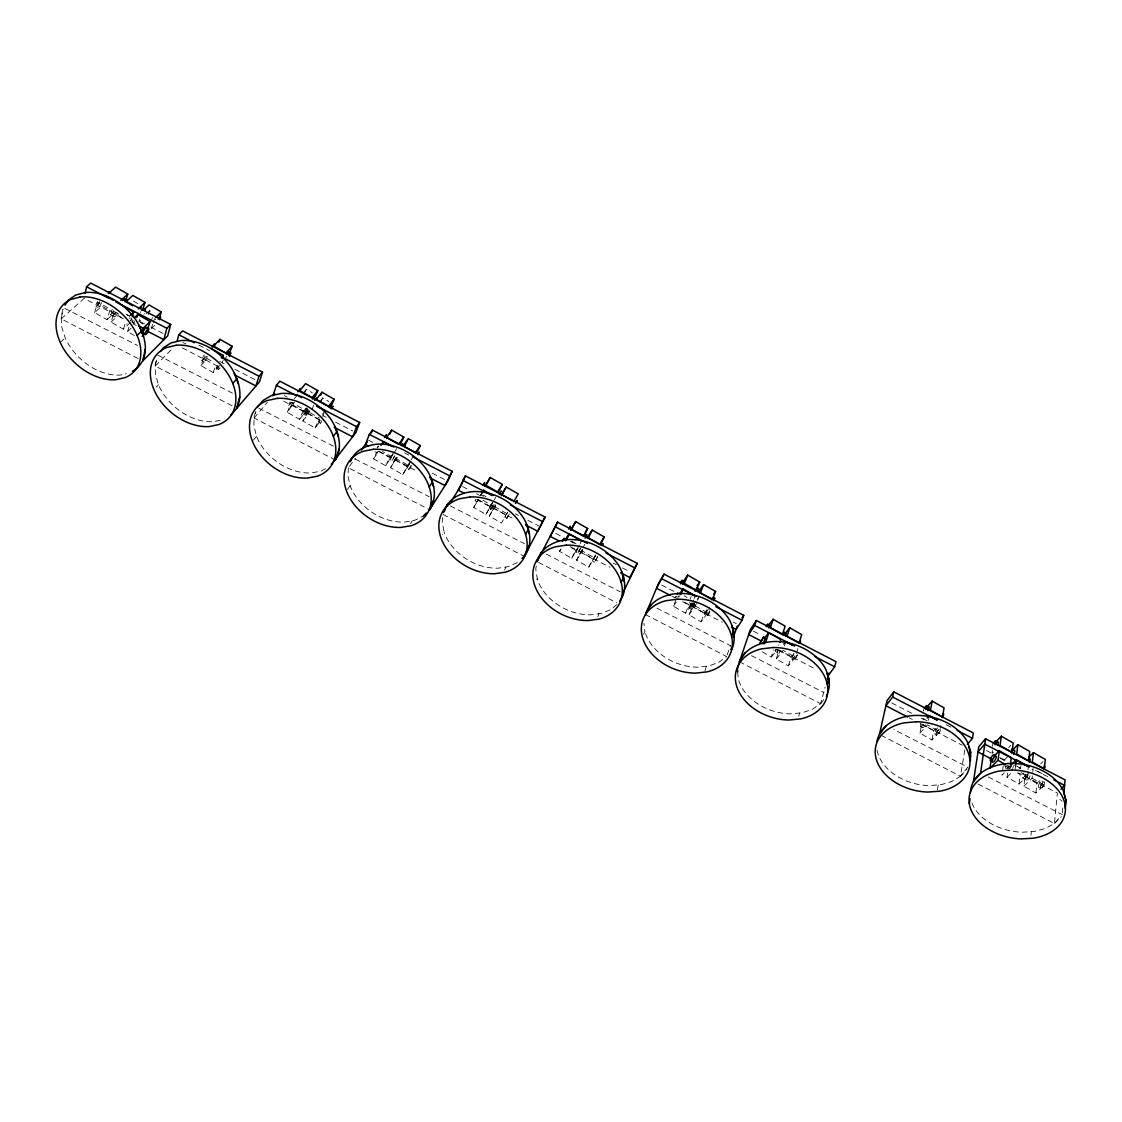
<?xml version="1.0" encoding="UTF-8"?>
<svg xmlns="http://www.w3.org/2000/svg" width="1122" height="1122" viewBox="0 0 1122 1122"><rect width="100%" height="100%" fill="white"/><g stroke="black" fill="none" stroke-linecap="round" stroke-linejoin="round"><path stroke-width="0.75" stroke-dasharray="5 3.75" d="M348.423 467.804L347.89 475.588L350.162 485.672A46.759 34.964 34 0 0 404.355 522.095L414.495 520.398L423.106 516.204M1062.408 812.917L1063.067 804.306M971.904 803.001A48.414 33.856 10.4 0 0 1021.974 832.229L1034.063 831.514L1045.129 828.541L1054.428 823.492L1057.373 793.044L1018.467 772.932M1029.701 772.048L1025.031 776.592L1023.895 786.171L1035.901 793.03L1044.175 785.12L1044.512 781.908M1030.992 835.217L1031.286 831.683M1035.901 793.03L1036.966 783.408L1040.487 780.014M442.727 517.48L442.208 522.053L444.088 531.954L442.433 534.647M709.763 611.28C708.487 619.414 700.703 616.006 707.155 610.186M1023.895 786.171L1032.1 778.219L1033.208 768.626L1030.866 770.898M1010.585 765.372L1008.285 767.658L1007.023 777.195L1019.028 784.054L1027.219 776.087L1027.78 771.305M1027.976 769.706L1028.355 766.522M1020.908 765.681L1020.529 768.794L1014.583 765.4M1019.028 784.054L1020.207 774.489L1017.233 772.778M1015.144 769.187L1015.55 766.017M378.016 451.914L377.034 453.078L375.014 451.703M1003.264 765.681L1001.988 775.19L1004.288 772.904M999.52 757.785L1003.98 760.337L1004.4 757.224M377.034 453.078L377.469 451.914M694.995 604.772L691.951 609.442L694.49 604.253M992.535 750.436L992.086 753.535L994.358 751.235M536.26 566.077L535.769 569.064L537.256 578.756L535.811 581.561M877.067 750.239A47.755 34.305 12.9 0 0 929.1 785.582L940.909 784.713L951.61 781.543L960.474 776.284L965.299 746.789M396.978 457.117C395.715 465.77 385.94 459.263 392.77 454.228M937.417 789.972L938.188 784.909M931.919 740.015L933.658 730.731L921.681 723.9L919.872 733.143L931.919 740.015L939.619 731.81L940.755 725.625M138.104 358.563L61.247 318.858L63.042 309.279M393.92 462.026L396.865 456.57M928.413 720.268L929.297 715.654M411.339 465.56C410.231 471.829 404.088 468.898 408.773 464.438M408.66 469.795L410.82 465.616M232.044 405.757L155.229 366.067L156.715 359.825M62.972 309.223L61.121 316.895L61.78 327.203L65.23 337.918A48.456 33.912 43.3 0 0 120.699 375.014L126.407 373.682M306.362 407.987L302.8 413.836L305.647 408.31M737.701 671.98L738.15 678.179A47.04 34.922 17.5 0 0 790.814 713.858L802.188 712.75L812.342 709.314L820.603 703.718L825.091 687.211M798.794 716.299L799.565 713.003M156.07 361.144L155.187 364.145L155.411 374.243L158.468 384.762A47.811 34.375 40.8 0 0 213.573 421.676L223.124 419.642M94.641 312.645L97.782 302.084L110.208 309.167L106.997 319.686L94.641 312.645L101.779 306.096L114.065 313.094L106.997 319.686M335.408 460.048L254.091 418.029L255.9 411.97M788.373 665.893L791.038 657.071L779.019 650.213L776.284 658.993L788.373 665.893L795.302 657.282L797.938 648.474M130.39 322.505L123.434 329.167L111.092 322.126L114.318 311.621L119.83 314.763M784.502 645.949L785.849 641.56M123.434 329.167L125.79 321.691M134.374 335.506L127.515 331.607L128.946 327.119M130.853 321.018L131.807 318.045M762.245 651.84L771.319 657.029L773.633 649.722M139.801 319.013L138.918 321.762L141.176 319.574M707.73 610.116L704.251 615.88M148.413 314.511L149.675 310.626L153.349 312.729M151.175 321.285L152.438 317.4M151.68 327.287L152.648 324.356M153.139 322.884L154.584 318.48M694.097 602.963L690.647 608.727L691.811 605.726M597.689 556.877L594.506 562.22L597.549 556.61M594.506 562.22L592.444 561L595.516 555.446M727.168 654.911L730.52 645.332M255.69 411.788L254.133 416.15L253.923 426.009L256.573 436.304A47.194 34.726 37.6 0 0 311.201 472.965L321.06 471.114L327.933 467.439M219.575 365.66L213.194 372.602L200.866 365.576L204.597 355.295M704.925 670.914L706.439 666.216M378.479 446.051L377.735 447.706M213.194 372.602L215.901 365.295M775.4 649.259C773.731 652.261 780.632 654.855 781.192 650.872M222.072 363.219L223.152 360.316M695.935 601.294L692.302 606.371L688.992 614.87L701.124 621.798L707.575 612.935L709.707 607.254M701.124 621.798L704.35 613.257L708.95 606.946M688.992 614.87L695.374 605.964L697.014 601.729M697.561 600.312L698.655 597.493L696.846 600.032M308.312 409.586L304.861 415L307.19 409.628M676.229 599.218L673.396 606.245L685.528 613.173L691.895 604.267L693.55 600.032M694.097 598.629L695.205 595.796M690.142 599.19L691.236 596.427M685.528 613.173L688.866 604.702L682.835 601.252M218.916 367.539L218.425 369.559L220.193 367.862M287.246 412.335L291.425 402.335L303.767 409.376L299.518 419.333L287.246 412.335L294.329 402.307M643.649 634.225L644.87 631.307L643.986 623.397M304.707 393.065L306.292 389.334L312.393 392.826M299.518 419.333L305.324 412.111L308.368 405.014M302.842 420.96L308.634 413.723L320.822 420.666L315.114 427.959L302.842 420.96L307.119 411.003L319.447 418.043M693.228 602.977L692.176 605.137M308.634 413.723L309.854 410.876M313.725 405.224L312.028 409.151L313.922 406.781M321.06 401.676L322.673 397.973L328.774 401.452M315.114 427.959L318.83 419.46M322.673 416.43L323.921 413.611M478.645 499.024C478.813 502.039 474.045 502.347 475.518 499.5M777.77 649.666L777.209 651.966L779.159 649.708M779.79 650.83L779.229 653.13M595.852 555.264L592.472 561.056M597.774 616.82L598.966 613.734M476.99 501.772L478.379 499.22M309.237 410.806L306.152 415.659L302.8 413.836M393.149 454.228L389.909 459.683M394.369 451.367L385.758 465.784L373.528 458.814L376.852 451.871M582.22 549.429L576.554 560.187L588.713 567.129L597.17 552.543M588.713 567.129L596.82 552.431M385.758 465.784L390.47 456.093L382.279 451.423M395.281 451.296L396.627 448.534M410.652 461.563L402.77 474.634L390.554 467.664L397.034 455.476M390.554 467.664L397.118 457.369M691.643 602.893L688.613 607.563L690.703 603.019M217.247 365.576L216.364 368.381L218.425 369.559M583.412 547.101L584.772 544.338M679.483 595.754L678.698 597.283M674.855 597.816L675.64 596.301M402.77 474.634L410.147 461.212M579.443 545.026L571.687 558.265L559.513 551.323L560.902 548.644M580.116 543.679L581.462 540.972M571.687 558.265L575.74 550.159L569.696 546.709M495.756 504.788C494.367 513.231 485.77 509.598 492.151 503.455M394.944 455.953L391.873 460.862L394.439 455.967M293.669 402.63C293.207 408.24 286.026 406.599 290.163 402.041M319.686 419.53C316.53 422.503 322.084 425.126 322.673 420.82M321.748 420.708L320.668 423.401M492.362 510.706L495.686 504.872M582.584 549.696C582.332 556.694 572.164 553.398 577.535 548.462M580.537 548.532L577.69 553.286L580.425 548.195M409.306 464.382L406.613 468.631M505.11 516.681L506.849 518.392L507.986 516.372M504.549 569.99L505.952 567.003M493.512 501.197L485.91 514.423L473.708 507.467L478.168 499.332M480.623 495.615L482.095 492.909M492.278 503.329L489.08 508.869M485.91 514.423L493.47 501.071M578.111 548.083L575.642 552.122M507.663 512.207L501.492 523.034L489.29 516.078L495.391 505.545M291.215 402.237L288.677 405.575M494.017 505.026L491.127 510.033L494.199 504.634M505.545 515.924L504.802 517.228M506.695 513.904L507.551 512.417M509.318 514.044L506.849 518.392M676.65 596.119L675.725 597.661M677.674 597.451L678.586 595.908M489.29 516.078L493.876 508.238L505.994 515.138M494.241 499.767L495.77 497.172M582.052 550.018L579.723 554.45M475.742 499.332L474.985 500.58M480.468 495.391L482.025 492.796M473.708 507.467L478.393 499.669L490.51 506.583M306.011 411.914L303.964 414.467L307.148 408.562M306.362 411.493L307.709 409.474M292.688 402.447L290.738 406.739M559.513 551.323L561.14 548.686M218.608 365.926L216.364 368.381M576.554 560.187L582.318 551L594.548 557.971M377.09 447.706L378.212 446.051M410.568 523.679L412.153 520.79M320.163 420.427L318.606 422.223M308.452 410.666L306.152 415.659M692.456 603.089L689.918 608.278L693.564 603.033M739.454 661.784L820.603 703.718L823.38 699.623M411.003 459.95L412.714 457.439M673.396 606.245L676.987 601.126M227.009 356.053L225.732 357.595M373.528 458.814L378.857 451.353L391.003 458.267M347.371 489.557L350.162 485.672M349.419 466.429L355.422 458.197M776.648 649.287L775.176 650.816M820.603 703.718L823.492 700.03M322.309 414.411L325.156 410.778M771.319 657.029L777.181 649.596M776.284 658.993L783.142 650.325L795.302 657.282M319.84 401.508L322.673 397.973M791.038 657.071L795.975 650.928M880.98 735.219L960.474 776.284L967.781 767.168L893.799 729.496M303.403 392.854L306.292 389.334M294.385 398.759L297.33 395.168M253.474 440.034L256.573 436.304M254.091 418.029L267.443 402.237M978.019 783.998L1054.428 823.492L1061.16 815.904M960.474 776.284L966.898 769.257M919.872 733.143L927.515 724.896L939.619 731.81M200.866 365.576L207.332 358.689L214.134 362.56M933.658 730.731L935.846 728.388M156.196 387.132L158.468 384.762M155.229 366.067L171.484 349.461M1008.664 747.575L1010.936 745.288M1003.98 760.337L1007.416 756.901M1054.428 823.492L1061.286 816.676M1007.023 777.195L1011.665 772.623M151.204 328.76L154.556 325.464M1040.655 763.942L1042.983 761.684M127.515 331.607L133.294 326.053M146.281 313.894L149.675 310.626M111.092 322.126L118.119 315.52L122.214 317.849M60.265 342.462L65.23 337.918M61.247 318.858L84.024 298.438L123.939 319.069M777.981 645.066L778.696 645.08M797.181 654.869L794.053 660.928L797.574 654.883M616.932 604.548L610.803 609.583L601.434 613.411L590.705 614.814A46.507 35.217 25.9 0 1 537.256 578.756M709.707 610.901L706.285 617.044M517.34 562.627L508.35 566.638L497.916 568.195A46.549 35.161 30 0 1 444.088 531.954M792.02 659.778C801.865 648.179 786.957 657.212 794.053 660.928M751.488 655.669L824.011 692.597M656.931 608.18L731.011 645.893M988.3 776.971L1062.282 814.642M157.837 355.155L233.544 393.71M64.88 308.466L137.501 345.45M546.344 554.156L620.368 591.841M258.789 408.198L334.426 446.71M450.371 505.938L524.395 543.623M355.183 459.052L429.179 496.723M1035.382 770.295L1049.196 777.434M946.365 724.826L950.979 727.196M986.575 750.632L991.231 753.044M1000.529 757.855L1008.285 761.866M1016.041 765.863L1020.697 768.275M753.465 631.195L761.235 635.206M891.709 702.933L913.434 714.167M921.19 718.178L924.29 719.777M198.875 345.113L209.66 350.695M661.671 585.067L674.098 591.504M733.157 622.037L736.27 623.636M555.769 533.399L561.982 536.611M571.308 541.435L574.408 543.048M613.257 563.118L616.371 564.731M622.584 567.942L630.354 571.954M1004.456 765.695L1010.684 768.907M462.516 486.541L468.73 489.753M476.513 493.764L479.613 495.377M515.363 513.862L518.476 515.461M527.803 520.285L538.686 525.909M777.742 649.554L815.989 669.315M182.984 342.406L186.042 343.991M219.674 361.382L225.788 364.538M234.961 369.278L254.848 379.559M909.241 717.814L912.354 719.426M920.138 723.452L962.185 745.176M284.231 395.617L287.344 397.23M323.136 415.729L326.25 417.342M335.59 422.167L352.715 431.016M671.84 596.161L674.897 597.731M682.555 601.687L722.33 622.247M126.393 314.497L129.465 316.081M140.166 321.607L144.752 323.978M150.867 327.147L163.111 333.472M368.521 440.217L374.748 443.428M432.25 473.161L444.691 479.585M570.13 546.666L609.905 567.213M476.57 499.641L514.83 519.416M182.269 347.89L219.099 366.922M283.726 401.199L320.513 420.203M133.153 323.837L136.225 325.422M379.208 451.577L415.925 470.567M645.431 614.547L726.621 656.51L718.781 662.303L708.978 665.935L697.912 667.183A46.703 35.147 21.3 0 1 644.87 631.307M538.518 562.403L616.623 602.752M443.078 514.437L524.269 556.386M349.952 468.603L429.614 509.753M695.374 605.964L707.575 612.935M689.188 602.724L691.895 604.267M692.302 606.371L704.35 613.257M688.613 607.563L691.951 609.442M571.771 541.365L577.311 544.535M570.481 541.295L573.496 543.02M483.175 495.083L485.994 496.695M480.482 494.578L483.498 496.303M580.579 552.052L592.654 558.952M404.579 452.797L408.646 455.111M494.578 506.653L506.835 513.638M482.993 500.314L491.17 504.984M133.448 301.117L139.591 304.623M395.295 457.986L407.581 464.985M395.771 460.132L407.903 467.061M293.137 405.154L305.324 412.111M126.772 314.581L129.507 316.138M140.278 322.533L143.013 324.09M201.609 360.611L203.671 361.789M132.214 321.944L134.963 323.515M95.861 306.194L97.937 307.386M110.222 314.497L114.374 316.853M1037.696 771.207L1045.199 775.484M1042.058 781.122L1044.077 782.272M1032.1 778.219L1044.175 785.12M1021.188 772.637L1027.219 776.087M1007.051 765.456L1010.081 767.182M922.873 718.389L927.333 720.955M1025.031 776.592L1036.966 783.408M1022.549 777.869L1026.574 780.169M1038.776 787.335L1040.781 788.486M934.822 733.998L936.842 735.148M920.938 724.041A3.534 0.982 -60 0 0 920.685 726.495L922.705 727.659M684.139 595.768L687.141 597.479M1059.939 799.467L1062.197 801.318M134.486 321.032A3.534 0.884 -60.1 0 1 133.238 323.978M131.961 322.645A3.534 0.884 -60.1 0 1 133.434 320.696M140.362 312.491A3.492 0.87 -60.2 0 1 140.741 311.706M207.275 356.445A3.534 0.715 -60.2 0 1 204.835 360.989A3.534 0.715 -60.2 0 1 203.783 360.695A3.534 0.715 -60.2 0 1 206.406 356.193M132.424 319.854A3.534 0.898 -60.1 0 1 131.989 321.201M130.376 320.696A3.534 0.898 -60.1 0 1 131.779 319.181M1025.831 774.25A3.52 1.22 -59.9 0 1 1022.408 777.812A3.52 1.22 -59.9 0 1 1023.951 772.988M101.541 302.73A3.534 0.968 -60.1 0 1 98.175 307.456A3.534 0.968 -60.1 0 1 99.549 302.898M99.465 301.552A3.534 0.968 -60.1 0 1 96.113 306.278A3.534 0.968 -60.1 0 1 97.474 301.706M115.243 312.547A3.534 0.94 -60.1 0 1 112.298 315.675A3.534 0.94 -60.1 0 1 113.939 311.201M113.546 310.57A3.534 0.94 -60.1 0 1 111.092 314.244A3.534 0.94 -60.1 0 1 110.208 313.347A3.534 0.94 -60.1 0 1 112.368 309.363M1011.231 765.639A3.52 1.192 -59.9 0 1 1009.59 768.738M1007.5 768.275A3.52 1.192 -59.9 0 1 1008.622 765.905M117.67 312.926A3.534 0.926 -60.1 0 1 114.472 316.923A3.534 0.926 -60.1 0 1 116.001 312.393M129.296 318.339A3.534 0.898 -60.1 0 1 130.376 318.213M127.221 323.893A3.534 0.898 -60.1 0 1 126.66 323.978M155.299 319.602A3.492 0.842 -60.3 0 1 155.678 318.816M1028.117 774.615A3.52 1.22 -59.9 0 1 1025.76 778.486A3.52 1.22 -59.9 0 1 1024.148 778.121A3.52 1.22 -59.9 0 1 1025.957 774.138M1030.136 775.779A3.52 1.234 -59.9 0 1 1027.766 779.636A3.52 1.234 -59.9 0 1 1026.167 779.271A3.52 1.234 -59.9 0 1 1027.962 775.274M940.474 729.482A3.52 1.024 -60 0 1 938.258 734.195A3.52 1.024 -60 0 1 936.632 733.9A3.52 1.024 -60 0 1 939.409 729.3M938.23 729.524A3.52 1.01 -60 0 1 935.425 733.788A3.52 1.01 -60 0 1 934.921 731.796A3.52 1.01 -60 0 1 937.824 727.883M1013.404 765.569A3.52 1.192 -59.9 0 1 1012.591 768.388M1009.786 768.654A3.52 1.192 -59.9 0 1 1011.679 765.737M1008.552 766.074A3.52 1.178 -59.9 0 1 1006.518 768.626M1005.326 768.36A3.52 1.178 -59.9 0 1 1006.154 765.555M923.336 711.222A3.492 0.954 -59.9 0 1 923.855 709.3M925.412 724.742A3.534 0.982 -60 0 1 922.859 727.645A3.534 0.982 -60 0 1 922.957 725.191M922.915 724.377A3.534 0.982 -60 0 1 920.685 726.495M204.737 356.586A3.534 0.715 -60.2 0 1 202.212 360.4A3.534 0.715 -60.2 0 1 201.876 359.068A3.534 0.715 -60.2 0 1 204.344 355.015M992.339 746.368A3.492 1.122 -59.8 0 1 992.788 744.405M144.443 313.445A3.492 0.87 -60.2 0 1 143.967 314.188M490.412 509.374L493.722 503.624L490.412 509.374M1042.184 787.784A3.52 1.262 -59.9 0 0 1044.344 782.469A3.52 1.262 -59.9 0 0 1040.767 785.891A3.52 1.262 -59.9 0 0 1042.184 787.784M1040.164 786.634A3.52 1.262 -59.9 0 0 1042.338 781.305A3.52 1.262 -59.9 0 0 1038.762 784.741A3.52 1.262 -59.9 0 0 1040.164 786.634"/><path stroke-width="1.5" d="M970.404 760.898L970.67 751.964L967.725 742.568A47.755 34.305 12.9 0 0 917.516 715.415C900.728 715.233 880.812 723.157 876.969 741.235M970.46 792.679C971.119 771.978 995.27 762.876 1013.138 763.437A48.414 33.856 10.4 0 1 1063.277 790.561L1065.9 799.804L1065.227 808.541M1063.866 793.983L1065.044 779.832L985.565 738.753L978.819 746.635L973.433 781.641L980.586 773.044L985.565 738.753M1065.311 806.325L1065.9 799.804M1033.446 752.624L1032.352 762.006L1044.302 768.836L1045.311 759.412L1033.446 752.624L1028.818 757.168M1015.747 764.419L1016.35 759.664L1026.854 765.667M1017.878 744.671L1016.686 753.998L1028.636 760.842L1029.744 751.459L1017.878 744.671L1012.156 750.38M1010.487 764.012L1011.315 757.659L999.323 750.8L994.751 755.401M696.734 587.577L696.285 588.924M991.329 758.851L989.969 768.318L997.991 760.267L999.323 750.8M1001.343 736.2L1000.053 745.485L1012.002 752.329L1013.222 743.002L1001.343 736.2L995.691 741.951M969.31 803.633L970.067 798.724M967.346 744.363L972.465 738.318L973.321 732.961L893.785 691.839L887.053 700.535L879.452 734.419L886.085 725.569M969.66 758.276L970.67 751.964M620.606 572.753L629.793 577.493L637.24 563.37L557.564 522.179L536.989 561.617C540.453 547.522 555.446 540.075 569.064 539.584A46.507 35.217 25.9 0 1 619.554 566.876C625.038 577.283 627.479 590.971 619.751 600.929M932.2 701.096L930.461 710.156L942.438 717L944.093 707.912L932.2 701.096L926.8 706.986M85.118 293.445L86.562 286.783L90.714 283.095L170.698 324.44L167.697 335.843L142.718 360.947L137.473 368.058L132.466 371.256M145.229 349.377L142.718 360.947C148.763 347.203 143.462 332.098 135.986 320.093A48.456 33.912 43.3 0 0 85.062 292.562L75.693 295.044L68.288 300.219L64.992 305.198M907.684 717.014L885.889 705.738L892.635 697.043L893.785 691.839M645.431 614.547C649.961 600.466 665.57 593.833 679.427 593.426A46.703 35.147 21.3 0 1 729.875 620.704C734.153 629.456 736.018 639.68 731.951 648.909M170.698 324.44L166.855 328.283L163.854 339.7L146.968 330.976M828.218 675.64L834.656 666.777L836.016 661.671L756.354 620.494L750.366 629.582L739.454 661.784C745.317 647.773 760.8 641.756 775.106 641.489A47.04 34.922 17.5 0 1 825.469 668.726C828.639 676.145 831.009 684.785 827.629 692.54M177.024 341.383L178.819 334.749L182.62 330.878L262.52 372.181L259.434 381.929L231.006 415.042M827.265 684.392L828.892 678.389M239.729 396.851L236.658 408.142C243.376 395.014 238.748 379.923 231.539 368.086A47.811 34.375 40.8 0 0 180.684 340.597L171.007 342.925L163.223 347.904L160.53 351.537M827.321 678.95L828.906 673.088M316.797 397.609L314.455 400.245M330.836 405.589L328.984 407.468M789.72 627.759L787.055 636.342L799.088 643.229L801.669 634.589L789.72 627.759L784.867 633.916M125.916 300.037L127.768 294.076L115.566 287.12L108.554 293.501M779.986 642.527L780.898 639.61L768.808 632.71L764.966 637.675M132.27 316.544L133.686 312.084L121.358 305.044M262.52 372.181L259.014 376.207L255.928 385.954L234.442 374.846M136.814 317.498L137.768 314.511L150.096 321.537L147.669 328.956M142.718 309.784L145.075 302.421L132.803 295.423L125.902 301.86L132.775 305.773M228.608 353.009L228.65 351.663L226.616 354.103M141.793 332.687L143.237 328.227L150.096 321.537M768.808 632.71L765.989 641.405L764.054 643.902M773.156 619.288L770.393 627.815L782.427 634.701L785.12 626.132L773.156 619.288L768.374 625.487M331.341 464.494L355.828 432.629L359.671 422.475L279.855 381.214L276.405 385.267L273.011 395.659L274.722 393.626M826.381 696.341L827.096 694.167M159.843 316.32L161.288 311.93L149.03 304.932L143.364 310.345M339.054 449.066L335.408 460.048C342.799 447.608 338.9 432.559 331.986 420.918A47.194 34.726 37.6 0 0 281.243 393.485L271.258 395.645L263.081 400.414L257.247 407.412M760.926 640.858L748.683 634.533L754.685 625.431L756.354 620.494M731.516 627.002L736.102 629.372L742.035 620.256L743.746 615.333L664.042 574.127L658.558 583.468L646.076 613.005M733.311 637.352L737.252 626.09M731.586 636.314L733.62 630.522M351.046 460.427C354.917 449.978 366.796 445.168 377.188 444.158A46.759 34.964 34 0 1 427.791 471.521C434.48 483.021 437.58 498.014 429.614 509.753L447.804 481.198L452.138 471.324L372.434 430.119L369.334 434.34L365.435 444.466L368.493 446.051M677.716 593.973L677.856 593.131L676.987 594.099M218.888 342.252L219.954 339.335L232.128 346.277L229.407 353.528M222.282 358.367L223.376 355.45L211.062 348.437M715.57 591.462L712.442 599.821L700.366 592.921L703.578 584.618L715.57 591.462L713.746 593.987M359.671 422.475L356.53 426.683L352.687 436.837L334.3 427.342M371.312 433.008L372.434 430.119M699.707 582.009L696.467 590.298L684.392 583.398L687.716 575.151L699.707 582.009L697.014 585.824M429.614 509.753L433.204 500.608M402.868 443.737L401.255 445.729M404.888 444.887L403.738 446.121M680.83 594.492L683.074 588.868L695.205 595.796M416.865 451.549L415.743 452.797M350.316 461.731L352.098 457.481M444.284 511.562C447.566 498.715 461.226 492.362 473.512 491.59A46.549 35.161 30 0 1 524.072 518.925C531.043 530.944 533.174 548.265 521.968 558.461M712.736 597.521L711.713 599.639M670.311 595.361L656.538 588.251L664.042 574.127M315.38 396.192L317.792 390.582L305.577 383.612L299.798 390.61L312.098 397.637L317.792 390.582M320.738 395.042L321.958 392.237L334.16 399.194L331.074 406.192M452.138 471.324L444.999 485.588L429.698 477.677M799.972 643.481L800.617 641.321L799.453 642.107M529.023 545.979L524.269 556.386L545.082 517.074L465.378 475.868L458.211 490.146L464.34 493.315M465.378 475.868L460.96 485.742L451.086 501.576M622.948 592.823L637.24 563.37M621.153 582.43L623.664 576.876M314.216 397.735L314.875 395.8L312.407 399.081M584.843 533.693L583.945 535.432M382.181 444.41L383.514 441.633L391.648 446.276M389.713 434.298L391.704 430.147L403.794 437.047L400.428 443.933M536.989 561.617L541.716 551.8M604.225 536.947L600.368 544.941L588.265 538.041L592.206 530.089L604.225 536.947L600.915 542.164M443.288 512.642L447.285 504.367M404.874 445.49L407.581 439.992M565.909 540.103L566.231 539.402L565.53 540.397M587.676 528.49L583.721 536.428L571.617 529.514L575.656 521.618L587.676 528.49L585.235 532.417M417.594 451.002L420.329 445.518L408.254 438.618L403.149 445.967L415.308 452.909L420.329 445.518M545.082 517.074L537.789 531.281L525.545 524.942M400.231 443.821L401.045 441.97L399.222 444.564M299.364 391.255L300.387 388.535L297.891 391.802M557.564 522.179L550.243 536.386L559.429 541.127M565.881 540.748L569.317 534.03L581.462 540.972M329.868 407.637L330.275 406.865M783.408 635.22L784.488 632.289L783.759 632.598M785.414 636.37L786.115 633.439M331.902 408.801L332.996 406.108L331.018 408.632M766.831 626.875L767.939 623.958L765.905 626.146M768.836 628.025L769.944 625.108L769.243 625.431M621.939 596.315L623.439 593.412M602.079 545.615L603.033 543.609L601.855 545.236M713.732 600.789L714.924 597.914L713.929 598.783M385.239 437.384L386.431 434.747L384.58 437.328M699.539 592.739L700.675 589.793L699.357 591.406M587.984 537.747L588.952 535.713L587.381 538.153M695.921 589.639L695.051 591.224M697.519 591.589L698.754 588.727L697.786 589.611M682.947 584.267L684.125 581.35L682.821 582.963M417.847 454.705L419.095 452.11L417.777 453.961M525.587 534.409L528.504 529.065M498.575 491.113L502.319 484.409L490.258 477.509L486.541 483.975M482.095 492.909L483.582 490.202L493.063 495.615M498.603 490.959L499.206 489.851L497.607 492.558M500.622 492.109L501.225 491.001L499.192 494.507M502.642 493.259L503.245 492.165L501.211 495.672M229.519 356.459L230.866 352.883L228.664 355.281M502.432 493.694L506.19 487.004L518.238 493.876L513.764 501.744M568.91 528.995L570.341 526.204L568.798 528.672M562.725 541.028L564.198 538.237L562.192 541.449M570.93 530.145L572.374 527.396L570.817 529.822M646.188 613.187L650.76 605.024M483.33 485.125L484.704 482.572L483.077 485.265M517.2 500.426L515.447 503.469M516.232 502.137L516.962 500.847M585.081 538.153L586.946 534.605L586.203 535.601M485.097 486.429L486.289 484.381M680.465 583.903L682.106 580.2L680.353 582.556M506.19 487.004L501.702 494.676L512.319 500.735M502.319 484.409L497.817 492.053L485.672 485.125L490.258 477.509M386.613 438.492L387.497 437.033M482.025 492.796L483.582 490.202M730.857 649.484L732.554 646.679M570.817 529.5L575.656 521.618M565.965 538.728L568.377 534.773M565.264 540.622L569.317 534.03M587.297 537.929L592.206 530.089M429.207 486.948L432.545 481.815M742.049 617.927L743.746 615.333M403.794 437.047L398.647 444.396L386.487 437.454L391.704 430.147M682.358 582.795L687.716 575.151M679.483 593.973L683.074 588.868M745.317 652.527L739.917 660.129L737.491 668.866L737.701 671.98M699.974 589.681L703.578 584.618M380.849 445.364L383.514 441.633M361.424 449.95L367.497 441.633M333.304 436.318L337.063 431.395M334.16 399.194L328.564 406.304L316.278 399.292L321.958 392.237M783.899 644.028L785.849 641.56L791.894 645.024M764.601 638.853L765.709 638.053L762.764 643.691M232.773 383.458L236.966 378.759M221.244 357.764L223.376 355.45M232.128 346.277L225.859 353.051L213.615 346.067L219.954 339.335M927.123 718.01L929.297 715.654L936.814 719.945M1060.949 789.201L1064.54 785.372L1053.796 779.818M423.106 516.204L426.36 512.978M1011.735 764.236L1016.35 759.664M142.129 336.39L144.415 334.16M137.122 335.408L141.737 330.92M155.706 317.386L161.288 311.93M134.303 317.835L137.768 314.511M130.208 315.394L133.686 312.084M138.272 308.915L145.075 302.421M120.839 300.514L127.768 294.076M1029.253 767.125L984.751 744.124L977.991 752.006L992.002 759.257M754.685 625.431L794.671 646.104M814.656 656.44L834.656 666.777M892.635 697.043L937.151 720.058M957.122 730.38L972.465 738.318M662.036 578.896L695.878 596.385M715.878 606.736L742.035 620.256M555.166 526.751L587.465 543.455M605.922 552.992L635.136 568.097M462.629 480.272L491.857 495.377M510.314 504.928L542.627 521.632M86.562 286.783L108.175 297.947M115.903 301.944L166.855 328.283M178.819 334.749L194.246 342.715M222.002 357.062L259.014 376.207M276.405 385.267L296.446 395.617M316.474 405.968L356.53 426.683M369.334 434.34L393.948 447.061M412.419 456.612L449.333 475.7M316.993 406.122L325.156 410.778M297.33 395.168L301.411 397.511M104.935 295.563L113.168 300.261M139.1 325.871L143.237 328.227M997.991 760.267L1005.55 764.587M138.932 325.45L143.434 336.249M234.316 373.374L238.467 383.976M334.58 426.094L338.339 436.5M430.217 476.612L433.611 486.808M526.33 523.932L529.36 533.946M621.644 571.813L624.309 581.645M731.768 625.543L734.012 635.192M827.209 673.481L829.088 682.947M969.212 747.196L970.544 756.368M1064.596 795.105L1064.918 798.107M141.667 310.163A3.492 0.87 -60.2 0 1 143.672 308.887M140.993 307.498A3.492 0.884 -60.2 0 1 141.54 307.442M125.117 301.72A3.492 0.912 -60.2 0 1 126.842 300.107A3.492 0.912 -60.2 0 1 127.01 301.566M144.682 310.163A3.492 0.87 -60.2 0 1 145.411 309.7M994.611 756.705A3.52 1.15 -59.9 0 1 996.28 757.055A3.52 1.15 -59.9 0 1 993.938 761.431A3.52 1.15 -59.9 0 1 992.283 761.067M1010.179 764.152A3.52 1.192 -59.9 0 1 1011.399 764.419M158.174 319.195A3.492 0.842 -60.3 0 1 160.446 316.811A3.492 0.842 -60.3 0 1 159.759 319.728M144.023 333.01A3.534 0.856 -60.1 0 1 143.083 332.308A3.534 0.856 -60.1 0 1 145.411 328.143A3.534 0.856 -60.1 0 1 146.744 328.129M123.069 300.542A3.492 0.912 -60.2 0 1 124.794 298.929A3.492 0.912 -60.2 0 1 124.963 300.387M927.712 707.533A3.492 0.968 -59.9 0 1 929.212 707.225A3.492 0.968 -59.9 0 1 927.838 710.731M924.248 708.515A3.492 0.954 -59.9 0 1 927.038 705.64A3.492 0.954 -59.9 0 1 925.832 709.581M942.999 713.662A3.492 0.996 -59.9 0 1 943.602 714.602A3.492 0.996 -59.9 0 1 942.284 717.589M1043.979 766.13A3.492 1.234 -59.7 0 1 1043.993 769.426M156.603 317.274A3.492 0.842 -60.3 0 1 157.964 315.773M1011.595 749.342A3.492 1.164 -59.7 0 1 1012.815 749.819A3.492 1.164 -59.7 0 1 1011.525 753.128M997.163 742.217A3.492 1.122 -59.8 0 1 998.342 742.427A3.492 1.122 -59.8 0 1 997.5 745.19M993.18 743.62A3.492 1.122 -59.8 0 1 996.112 740.815A3.492 1.122 -59.8 0 1 995.046 744.826M1028.93 759.061A3.492 1.206 -59.7 0 1 1030.164 759.299A3.492 1.206 -59.7 0 1 1029.379 762.09M1013.587 750.478A3.492 1.164 -59.7 0 1 1014.807 750.955A3.492 1.164 -59.7 0 1 1013.517 754.264M212.156 347.077A3.492 0.715 -60.3 0 1 214.372 343.991A3.492 0.715 -60.3 0 1 214.639 345.211M763.675 636.903L760.169 642.948L763.675 636.903M108.399 293.151L108.82 292.604A3.492 0.954 -60.2 0 1 110.405 292.505A3.492 0.954 -60.2 0 0 108.399 293.151M80.055 297.021L70.672 299.504A48.681 33.941 43.2 0 0 62.706 347.301A48.681 33.941 43.2 0 0 116.001 379.713L125.285 377.539A48.681 33.941 43.2 0 0 134.233 329.503A48.681 33.941 43.2 0 0 80.055 297.021M176.112 345.267L166.407 347.596A48.022 34.417 40.7 0 0 156.21 394.271A48.022 34.417 40.7 0 0 209.267 426.57L218.846 424.551A48.022 34.417 40.7 0 0 230.066 377.637A48.022 34.417 40.7 0 0 176.112 345.267M277.134 398.394L267.106 400.554A47.404 34.768 37.5 0 0 254.568 445.939A47.404 34.768 37.5 0 0 307.33 478.084L317.217 476.233A47.404 34.768 37.5 0 0 330.808 430.61A47.404 34.768 37.5 0 0 277.134 398.394M373.5 449.291L363.191 451.268A46.956 35.006 33.9 0 0 348.423 495.433A46.956 35.006 33.9 0 0 400.891 527.424L411.059 525.727A46.956 35.006 33.9 0 0 426.907 481.352A46.956 35.006 33.9 0 0 373.5 449.291M470.258 496.934L459.627 498.757A46.759 35.203 30 0 0 442.587 541.842A46.759 35.203 30 0 0 494.858 573.721L505.321 572.178A46.759 35.203 30 0 0 523.469 528.911A46.759 35.203 30 0 0 470.258 496.934M566.231 545.138L555.292 546.821A46.717 35.259 25.9 0 0 536.021 588.784A46.717 35.259 25.9 0 0 588.054 620.55L598.825 619.148A46.717 35.259 25.9 0 0 619.232 577.017A46.717 35.259 25.9 0 0 566.231 545.138M677.085 599.232L665.767 600.747A46.914 35.189 21.3 0 0 643.916 641.475A46.914 35.189 21.3 0 0 695.71 673.13L706.832 671.896A46.914 35.189 21.3 0 0 729.875 631.013A46.914 35.189 21.3 0 0 677.085 599.232M773.184 647.506L761.558 648.853A47.25 34.964 17.6 0 0 737.449 688.473A47.25 34.964 17.6 0 0 789.018 720.015L800.449 718.936A47.25 34.964 17.6 0 0 825.764 679.175A47.25 34.964 17.6 0 0 773.184 647.506M916.239 721.755L904.15 722.863A47.966 34.347 13 0 0 876.745 760.716A47.966 34.347 13 0 0 927.922 792.048L939.773 791.192A47.966 34.347 13 0 0 968.44 753.227A47.966 34.347 13 0 0 916.239 721.755M1012.296 770.001L999.898 770.954A48.625 33.884 10.5 0 0 970.25 807.7A48.625 33.884 10.5 0 0 1021.188 838.905L1033.334 838.204A48.625 33.884 10.5 0 0 1064.273 801.374A48.625 33.884 10.5 0 0 1012.296 770.001M991.932 760.267A3.52 1.15 -59.9 0 0 994.162 754.98A3.52 1.15 -59.9 0 0 990.698 758.486A3.52 1.15 -59.9 0 0 991.932 760.267M146.547 333.669A3.534 0.856 -60.1 0 0 148.749 328.578A3.534 0.856 -60.1 0 0 145.509 332.533A3.534 0.856 -60.1 0 0 146.547 333.669"/></g></svg>
